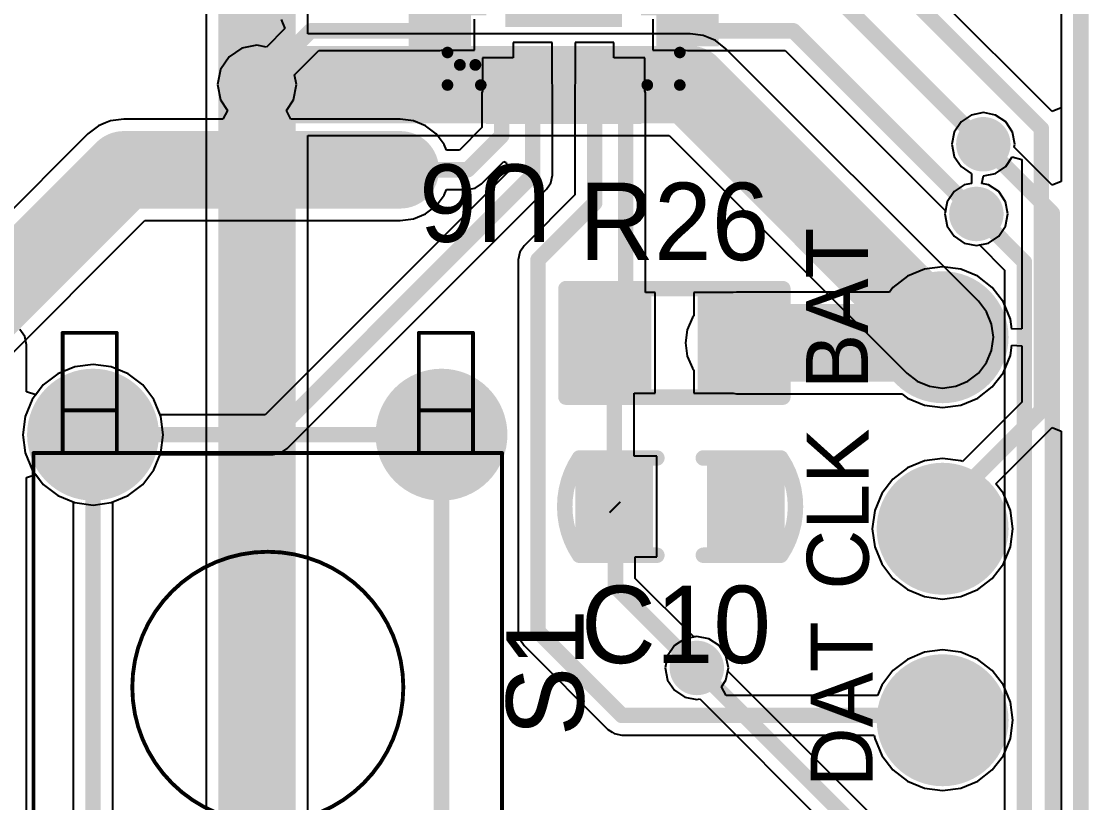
# Model space of a CAD drawing. Extents: x 10.58 to 11.54, y 9.91 to 15.27.
# Drawn here: x 10.996 to 11.539, y 13.114 to 13.511 of the extents above; entities that cross this region are included whole.
import ezdxf

# ---------------------------------------------------------------- set-up
doc = ezdxf.new("R2010")
doc.units = 0
doc.layers.get('0').update_dxf_attribs({"linetype": 'CONTINUOUS'})
for name, color, linetype in [('BOTTOMLAYER', 5, 'CONTINUOUS'), ('BOTTOMSOLDER', 6, 'CONTINUOUS'), ('KEEPOUTLAYER', 6, 'CONTINUOUS'), ('MULTILAYER', 9, 'CONTINUOUS'), ('TOPLAYER', 1, 'CONTINUOUS'), ('TOPOVERLAY', 2, 'CONTINUOUS'), ('TOPPASTE', 8, 'CONTINUOUS'), ('TOPSOLDER', 216, 'CONTINUOUS')]:
    doc.layers.add(name, color=color, linetype=linetype)

# ---------------------------------------------------------------- blocks, each defined once
blk = doc.blocks.new('TP_1_5_1')
at = {"layer": 'TOPLAYER', "const_width": 0.029528}
blk.add_lwpolyline([(-0.014764, 0, 1), (0.014764, 0, 1)], format="xyb", close=True, dxfattribs=at)
at = {"layer": 'TOPPASTE', "const_width": 0.029528}
blk.add_lwpolyline([(-0.014764, 0, 1), (0.014764, 0, 1)], format="xyb", close=True, dxfattribs=at)
at = {"layer": 'TOPSOLDER', "const_width": 0.033528}
blk.add_lwpolyline([(-0.016764, 0, 1), (0.016764, 0, 1)], format="xyb", close=True, dxfattribs=at)
blk = doc.blocks.new('QFN_20_0_4___2')
at = {"layer": 'TOPLAYER'}
for points in [[(-0.027559, 0.051181), (-0.027559, 0.074803), (-0.035433, 0.051181), (-0.035433, 0.074803)], [(-0.011811, 0.043307), (-0.011811, 0.074803), (-0.019685, 0.043307), (-0.019685, 0.074803)], [(0.003937, 0.043307), (0.003937, 0.074803), (-0.003937, 0.043307), (-0.003937, 0.074803)], [(0.019685, 0.043307), (0.019685, 0.074803), (0.011811, 0.043307), (0.011811, 0.074803)], [(0.035433, 0.051181), (0.035433, 0.074803), (0.027559, 0.051181), (0.027559, 0.074803)], [(-0.074803, 0.027559), (-0.051181, 0.027559), (-0.074803, 0.035433), (-0.051181, 0.035433)], [(0.051181, 0.027559), (0.074803, 0.027559), (0.051181, 0.035433), (0.074803, 0.035433)], [(-0.02559, -0.02559), (0.02559, -0.02559), (-0.02559, 0.02559), (0.02559, 0.02559)], [(-0.074803, 0.011811), (-0.043307, 0.011811), (-0.074803, 0.019685), (-0.043307, 0.019685)], [(0.043307, 0.011811), (0.074803, 0.011811), (0.043307, 0.019685), (0.074803, 0.019685)], [(-0.074803, -0.003937), (-0.043307, -0.003937), (-0.074803, 0.003937), (-0.043307, 0.003937)], [(0.043307, -0.003937), (0.074803, -0.003937), (0.043307, 0.003937), (0.074803, 0.003937)], [(-0.074803, -0.019685), (-0.043307, -0.019685), (-0.074803, -0.011811), (-0.043307, -0.011811)], [(0.043307, -0.019685), (0.074803, -0.019685), (0.043307, -0.011811), (0.074803, -0.011811)], [(-0.074803, -0.035433), (-0.051181, -0.035433), (-0.074803, -0.027559), (-0.051181, -0.027559)], [(0.051181, -0.035433), (0.074803, -0.035433), (0.051181, -0.027559), (0.074803, -0.027559)], [(-0.011811, -0.074803), (-0.011811, -0.043307), (-0.019685, -0.074803), (-0.019685, -0.043307)], [(0.003937, -0.074803), (0.003937, -0.043307), (-0.003937, -0.074803), (-0.003937, -0.043307)], [(0.019685, -0.074803), (0.019685, -0.043307), (0.011811, -0.074803), (0.011811, -0.043307)], [(-0.027559, -0.074803), (-0.027559, -0.051181), (-0.035433, -0.074803), (-0.035433, -0.051181)], [(0.035433, -0.074803), (0.035433, -0.051181), (0.027559, -0.074803), (0.027559, -0.051181)]]:
    blk.add_solid(points, dxfattribs=at)
at = {"layer": 'TOPOVERLAY'}
for points, const_width in [([(-0.060532, 0.059055, 1), (-0.057579, 0.059055, 1)], 0.002953), ([(-0.060532, 0.059055, 1), (-0.057579, 0.059055, 1)], 0.002953), ([(-0.043996, 0.059055, 1), (-0.041043, 0.059055, 1)], 0.002953), ([(0.041043, 0.059055, 1), (0.043996, 0.059055, 1)], 0.002953), ([(0.057579, 0.059055, 1), (0.060532, 0.059055, 1)], 0.002953), ([(0.057579, 0.059055, 1), (0.060532, 0.059055, 1)], 0.002953), ([(-0.060532, 0.04252, 1), (-0.057579, 0.04252, 1)], 0.002953), ([(0.057579, 0.04252, 1), (0.060532, 0.04252, 1)], 0.002953), ([(-0.060532, -0.04252, 1), (-0.057579, -0.04252, 1)], 0.002953), ([(-0.044882, -0.048819, 1), (-0.052756, -0.048819, 1)], 0.006), ([(0.057579, -0.04252, 1), (0.060532, -0.04252, 1)], 0.002953), ([(-0.054256, -0.048819, 1), (-0.051256, -0.048819, 1)], 0.003), ([(-0.046382, -0.048819, 1), (-0.043382, -0.048819, 1)], 0.003), ([(-0.060532, -0.059055, 1), (-0.057579, -0.059055, 1)], 0.002953), ([(-0.060532, -0.059055, 1), (-0.057579, -0.059055, 1)], 0.002953), ([(-0.043602, -0.059055, 1), (-0.04065, -0.059055, 1)], 0.002953), ([(0.041043, -0.059055, 1), (0.043996, -0.059055, 1)], 0.002953), ([(0.057579, -0.059055, 1), (0.060532, -0.059055, 1)], 0.002953), ([(0.057579, -0.059055, 1), (0.060532, -0.059055, 1)], 0.002953), ([(-0.066142, -0.067716, 1), (-0.074016, -0.067716, 1)], 0.007874), ([(-0.075984, -0.067716, 1), (-0.072047, -0.067716, 1)], 0.003937), ([(-0.06811, -0.067716, 1), (-0.064173, -0.067716, 1)], 0.003937)]:
    blk.add_lwpolyline(points, format="xyb", close=True, dxfattribs=dict(at, const_width=const_width))
at = {"layer": 'TOPOVERLAY', "const_width": 0.005906}
for points in [[(-0.059055, 0.059055), (-0.04252, 0.059055)], [(-0.059055, 0.04252), (-0.059055, 0.059055)], [(0.04252, 0.059055), (0.059055, 0.059055)], [(0.059055, 0.04252), (0.059055, 0.059055)], [(-0.059055, -0.059055), (-0.059055, -0.04252)], [(0.059055, -0.059055), (0.059055, -0.04252)], [(-0.059055, -0.059055), (-0.042126, -0.059055)], [(0.04252, -0.059055), (0.059055, -0.059055)]]:
    blk.add_lwpolyline(points, dxfattribs=at)
at = {"layer": 'TOPPASTE'}
for points in [[(-0.027559, 0.051181), (-0.027559, 0.074803), (-0.035433, 0.051181), (-0.035433, 0.074803)], [(-0.011811, 0.043307), (-0.011811, 0.074803), (-0.019685, 0.043307), (-0.019685, 0.074803)], [(0.003937, 0.043307), (0.003937, 0.074803), (-0.003937, 0.043307), (-0.003937, 0.074803)], [(0.019685, 0.043307), (0.019685, 0.074803), (0.011811, 0.043307), (0.011811, 0.074803)], [(0.035433, 0.051181), (0.035433, 0.074803), (0.027559, 0.051181), (0.027559, 0.074803)], [(-0.074803, 0.027559), (-0.051181, 0.027559), (-0.074803, 0.035433), (-0.051181, 0.035433)], [(0.051181, 0.027559), (0.074803, 0.027559), (0.051181, 0.035433), (0.074803, 0.035433)], [(-0.02559, -0.02559), (0.02559, -0.02559), (-0.02559, 0.02559), (0.02559, 0.02559)], [(-0.074803, 0.011811), (-0.043307, 0.011811), (-0.074803, 0.019685), (-0.043307, 0.019685)], [(0.043307, 0.011811), (0.074803, 0.011811), (0.043307, 0.019685), (0.074803, 0.019685)], [(-0.074803, -0.003937), (-0.043307, -0.003937), (-0.074803, 0.003937), (-0.043307, 0.003937)], [(0.043307, -0.003937), (0.074803, -0.003937), (0.043307, 0.003937), (0.074803, 0.003937)], [(-0.074803, -0.019685), (-0.043307, -0.019685), (-0.074803, -0.011811), (-0.043307, -0.011811)], [(0.043307, -0.019685), (0.074803, -0.019685), (0.043307, -0.011811), (0.074803, -0.011811)], [(-0.074803, -0.035433), (-0.051181, -0.035433), (-0.074803, -0.027559), (-0.051181, -0.027559)], [(0.051181, -0.035433), (0.074803, -0.035433), (0.051181, -0.027559), (0.074803, -0.027559)], [(-0.011811, -0.074803), (-0.011811, -0.043307), (-0.019685, -0.074803), (-0.019685, -0.043307)], [(0.003937, -0.074803), (0.003937, -0.043307), (-0.003937, -0.074803), (-0.003937, -0.043307)], [(0.019685, -0.074803), (0.019685, -0.043307), (0.011811, -0.074803), (0.011811, -0.043307)], [(-0.027559, -0.074803), (-0.027559, -0.051181), (-0.035433, -0.074803), (-0.035433, -0.051181)], [(0.035433, -0.074803), (0.035433, -0.051181), (0.027559, -0.074803), (0.027559, -0.051181)]]:
    blk.add_solid(points, dxfattribs=at)
at = {"layer": 'TOPSOLDER'}
for points in [[(-0.023559, 0.047181), (-0.023559, 0.078803), (-0.039433, 0.047181), (-0.039433, 0.078803)], [(-0.007811, 0.039307), (-0.007811, 0.078803), (-0.023685, 0.039307), (-0.023685, 0.078803)], [(0.007937, 0.039307), (0.007937, 0.078803), (-0.007937, 0.039307), (-0.007937, 0.078803)], [(0.023685, 0.039307), (0.023685, 0.078803), (0.007811, 0.039307), (0.007811, 0.078803)], [(0.039433, 0.047181), (0.039433, 0.078803), (0.023559, 0.047181), (0.023559, 0.078803)], [(-0.078803, 0.023559), (-0.047181, 0.023559), (-0.078803, 0.039433), (-0.047181, 0.039433)], [(0.047181, 0.023559), (0.078803, 0.023559), (0.047181, 0.039433), (0.078803, 0.039433)], [(-0.02959, -0.02959), (0.02959, -0.02959), (-0.02959, 0.02959), (0.02959, 0.02959)], [(-0.078803, 0.007811), (-0.039307, 0.007811), (-0.078803, 0.023685), (-0.039307, 0.023685)], [(0.039307, 0.007811), (0.078803, 0.007811), (0.039307, 0.023685), (0.078803, 0.023685)], [(-0.078803, -0.007937), (-0.039307, -0.007937), (-0.078803, 0.007937), (-0.039307, 0.007937)], [(0.039307, -0.007937), (0.078803, -0.007937), (0.039307, 0.007937), (0.078803, 0.007937)], [(-0.078803, -0.023685), (-0.039307, -0.023685), (-0.078803, -0.007811), (-0.039307, -0.007811)], [(0.039307, -0.023685), (0.078803, -0.023685), (0.039307, -0.007811), (0.078803, -0.007811)], [(-0.078803, -0.039433), (-0.047181, -0.039433), (-0.078803, -0.023559), (-0.047181, -0.023559)], [(0.047181, -0.039433), (0.078803, -0.039433), (0.047181, -0.023559), (0.078803, -0.023559)], [(-0.007811, -0.078803), (-0.007811, -0.039307), (-0.023685, -0.078803), (-0.023685, -0.039307)], [(0.007937, -0.078803), (0.007937, -0.039307), (-0.007937, -0.078803), (-0.007937, -0.039307)], [(0.023685, -0.078803), (0.023685, -0.039307), (0.007811, -0.078803), (0.007811, -0.039307)], [(-0.023559, -0.078803), (-0.023559, -0.047181), (-0.039433, -0.078803), (-0.039433, -0.047181)], [(0.039433, -0.078803), (0.039433, -0.047181), (0.023559, -0.078803), (0.023559, -0.047181)]]:
    blk.add_solid(points, dxfattribs=at)
blk = doc.blocks.new('TP_1_5_9')
at = {"layer": 'TOPLAYER', "const_width": 0.029528}
blk.add_lwpolyline([(-0.014764, 0, 1), (0.014764, 0, 1)], format="xyb", close=True, dxfattribs=at)
at = {"layer": 'TOPPASTE', "const_width": 0.029528}
blk.add_lwpolyline([(-0.014764, 0, 1), (0.014764, 0, 1)], format="xyb", close=True, dxfattribs=at)
at = {"layer": 'TOPSOLDER', "const_width": 0.033528}
blk.add_lwpolyline([(-0.016764, 0, 1), (0.016764, 0, 1)], format="xyb", close=True, dxfattribs=at)
blk = doc.blocks.new('TP_1_5_10')
at = {"layer": 'TOPLAYER', "const_width": 0.029528}
blk.add_lwpolyline([(-0.014764, 0, 1), (0.014764, 0, 1)], format="xyb", close=True, dxfattribs=at)
at = {"layer": 'TOPPASTE', "const_width": 0.029528}
blk.add_lwpolyline([(-0.014764, 0, 1), (0.014764, 0, 1)], format="xyb", close=True, dxfattribs=at)
at = {"layer": 'TOPSOLDER', "const_width": 0.033528}
blk.add_lwpolyline([(-0.016764, 0, 1), (0.016764, 0, 1)], format="xyb", close=True, dxfattribs=at)
blk = doc.blocks.new('SW_6_6_4_3_11')
at = {"layer": 'BOTTOMLAYER', "const_width": 0.029528}
for points in [[(-0.142717, 0.088583, 1), (-0.113189, 0.088583, 1)], [(0.113189, 0.088583, 1), (0.142717, 0.088583, 1)], [(-0.142717, -0.088583, 1), (-0.113189, -0.088583, 1)], [(0.113189, -0.088583, 1), (0.142717, -0.088583, 1)]]:
    blk.add_lwpolyline(points, format="xyb", close=True, dxfattribs=at)
at = {"layer": 'BOTTOMSOLDER', "const_width": 0.033528}
for points in [[(-0.144717, 0.088583, 1), (-0.111189, 0.088583, 1)], [(0.111189, 0.088583, 1), (0.144717, 0.088583, 1)], [(-0.144717, -0.088583, 1), (-0.111189, -0.088583, 1)], [(0.111189, -0.088583, 1), (0.144717, -0.088583, 1)]]:
    blk.add_lwpolyline(points, format="xyb", close=True, dxfattribs=at)
at = {"layer": 'MULTILAYER', "const_width": 0.029528}
for points in [[(-0.142717, 0.088583, 1), (-0.113189, 0.088583, 1)], [(0.113189, 0.088583, 1), (0.142717, 0.088583, 1)], [(-0.142717, -0.088583, 1), (-0.113189, -0.088583, 1)], [(0.113189, -0.088583, 1), (0.142717, -0.088583, 1)]]:
    blk.add_lwpolyline(points, format="xyb", close=True, dxfattribs=at)
at = {"layer": 'TOPLAYER', "const_width": 0.029528}
for points in [[(-0.142717, 0.088583, 1), (-0.113189, 0.088583, 1)], [(0.113189, 0.088583, 1), (0.142717, 0.088583, 1)], [(-0.142717, -0.088583, 1), (-0.113189, -0.088583, 1)], [(0.113189, -0.088583, 1), (0.142717, -0.088583, 1)]]:
    blk.add_lwpolyline(points, format="xyb", close=True, dxfattribs=at)
at = {"layer": 'TOPOVERLAY', "const_width": 0.007874}
for points in [[(-0.127953, 0.088583), (0.127953, 0.088583)], [(-0.127953, 0.088583), (-0.127953, -0.088583)], [(0.127953, 0.088583), (0.127953, -0.088583)], [(-0.127953, -0.088583), (0.127953, -0.088583)]]:
    blk.add_lwpolyline(points, dxfattribs=at)
at = {"layer": 'TOPOVERLAY', "const_width": 0.003937}
for points in [[(-0.129921, 0.088583, 1), (-0.125984, 0.088583, 1)], [(-0.129921, 0.088583, 1), (-0.125984, 0.088583, 1)], [(0.125984, 0.088583, 1), (0.129921, 0.088583, 1)], [(0.125984, 0.088583, 1), (0.129921, 0.088583, 1)], [(-0.129921, -0.088583, 1), (-0.125984, -0.088583, 1)], [(-0.129921, -0.088583, 1), (-0.125984, -0.088583, 1)], [(0.125984, -0.088583, 1), (0.129921, -0.088583, 1)], [(0.125984, -0.088583, 1), (0.129921, -0.088583, 1)]]:
    blk.add_lwpolyline(points, format="xyb", close=True, dxfattribs=at)
at = {"layer": 'TOPSOLDER', "const_width": 0.033528}
for points in [[(-0.144717, 0.088583, 1), (-0.111189, 0.088583, 1)], [(0.111189, 0.088583, 1), (0.144717, 0.088583, 1)], [(-0.144717, -0.088583, 1), (-0.111189, -0.088583, 1)], [(0.111189, -0.088583, 1), (0.144717, -0.088583, 1)]]:
    blk.add_lwpolyline(points, format="xyb", close=True, dxfattribs=at)
blk = doc.blocks.new('R_0603_12')
at = {"layer": 'TOPLAYER'}
for points in [[(-0.015748, -0.019685), (-0.015748, 0.019685), (-0.047244, -0.019685), (-0.047244, 0.019685)], [(0.047244, -0.019685), (0.047244, 0.019685), (0.015748, -0.019685), (0.015748, 0.019685)]]:
    blk.add_solid(points, dxfattribs=at)
at = {"layer": 'TOPOVERLAY', "const_width": 0.007874}
for points in [[(-0.055118, -0.027559), (-0.055118, 0.027559)], [(-0.055118, 0.027559), (0.055118, 0.027559)], [(0.055118, -0.027559), (0.055118, 0.027559)], [(-0.055118, -0.027559), (0.055118, -0.027559)]]:
    blk.add_lwpolyline(points, dxfattribs=at)
at = {"layer": 'TOPOVERLAY', "const_width": 0.003937}
for points in [[(-0.057087, 0.027559, 1), (-0.05315, 0.027559, 1)], [(-0.057087, 0.027559, 1), (-0.05315, 0.027559, 1)], [(0.05315, 0.027559, 1), (0.057087, 0.027559, 1)], [(0.05315, 0.027559, 1), (0.057087, 0.027559, 1)], [(-0.057087, -0.027559, 1), (-0.05315, -0.027559, 1)], [(-0.057087, -0.027559, 1), (-0.05315, -0.027559, 1)], [(0.05315, -0.027559, 1), (0.057087, -0.027559, 1)], [(0.05315, -0.027559, 1), (0.057087, -0.027559, 1)]]:
    blk.add_lwpolyline(points, format="xyb", close=True, dxfattribs=at)
at = {"layer": 'TOPPASTE'}
for points in [[(-0.015748, -0.019685), (-0.015748, 0.019685), (-0.047244, -0.019685), (-0.047244, 0.019685)], [(0.047244, -0.019685), (0.047244, 0.019685), (0.015748, -0.019685), (0.015748, 0.019685)]]:
    blk.add_solid(points, dxfattribs=at)
at = {"layer": 'TOPSOLDER'}
for points in [[(-0.011748, -0.023685), (-0.011748, 0.023685), (-0.051244, -0.023685), (-0.051244, 0.023685)], [(0.051244, -0.023685), (0.051244, 0.023685), (0.011748, -0.023685), (0.011748, 0.023685)]]:
    blk.add_solid(points, dxfattribs=at)
blk = doc.blocks.new('C_0603_45')
at = {"layer": 'TOPLAYER'}
for points in [[(-0.017717, -0.019685), (-0.017717, 0.019685), (-0.049213, -0.019685), (-0.049213, 0.019685)], [(0.049213, -0.019685), (0.049213, 0.019685), (0.017717, -0.019685), (0.017717, 0.019685)]]:
    blk.add_solid(points, dxfattribs=at)
at = {"layer": 'TOPOVERLAY', "const_width": 0.007874}
for points in [[(-0.051181, -0.024708, -0.302775), (-0.051181, 0.024708)], [(0.051181, 0.024708, -0.302775), (0.051181, -0.024708)]]:
    blk.add_lwpolyline(points, format="xyb", dxfattribs=at)
at = {"layer": 'TOPOVERLAY', "const_width": 0.003937}
for points in [[(-0.05315, 0.024708, 1), (-0.049213, 0.024708, 1)], [(-0.05315, 0.024708, 1), (-0.049213, 0.024708, 1)], [(-0.01378, 0.024708, 1), (-0.009843, 0.024708, 1)], [(0.009843, 0.024708, 1), (0.01378, 0.024708, 1)], [(0.049213, 0.024708, 1), (0.05315, 0.024708, 1)], [(0.049213, 0.024708, 1), (0.05315, 0.024708, 1)], [(-0.05315, -0.024708, 1), (-0.049213, -0.024708, 1)], [(-0.05315, -0.024708, 1), (-0.049213, -0.024708, 1)], [(-0.01378, -0.024708, 1), (-0.009843, -0.024708, 1)], [(0.009843, -0.024708, 1), (0.01378, -0.024708, 1)], [(0.049213, -0.024708, 1), (0.05315, -0.024708, 1)], [(0.049213, -0.024708, 1), (0.05315, -0.024708, 1)]]:
    blk.add_lwpolyline(points, format="xyb", close=True, dxfattribs=at)
at = {"layer": 'TOPOVERLAY', "const_width": 0.007874}
for points in [[(-0.011811, 0.024708), (-0.051181, 0.024708)], [(0.051181, 0.024708), (0.011811, 0.024708)], [(-0.011811, -0.024708), (-0.051181, -0.024708)], [(0.051181, -0.024708), (0.011811, -0.024708)]]:
    blk.add_lwpolyline(points, dxfattribs=at)
at = {"layer": 'TOPPASTE'}
for points in [[(-0.017717, -0.019685), (-0.017717, 0.019685), (-0.049213, -0.019685), (-0.049213, 0.019685)], [(0.049213, -0.019685), (0.049213, 0.019685), (0.017717, -0.019685), (0.017717, 0.019685)]]:
    blk.add_solid(points, dxfattribs=at)
at = {"layer": 'TOPSOLDER'}
for points in [[(-0.013717, -0.023685), (-0.013717, 0.023685), (-0.053213, -0.023685), (-0.053213, 0.023685)], [(0.053213, -0.023685), (0.053213, 0.023685), (0.013717, -0.023685), (0.013717, 0.023685)]]:
    blk.add_solid(points, dxfattribs=at)

msp = doc.modelspace()

# ---------------------------------------------------------------- linework, layer by layer
at = {"layer": 'BOTTOMLAYER'}
for p, q in [((11.525096, 15.092065), (11.525096, 13.430105)), ((11.090421, 14.785075), (11.090421, 13.479266)), ((11.142044, 13.505077), (11.142044, 14.774383)), ((11.336436, 13.505077), (11.142044, 13.505077)), ((11.343116, 13.504198), (11.336436, 13.505077)), ((11.345695, 13.50313), (11.343116, 13.504198)), ((11.349341, 13.501619), (11.345695, 13.50313)), ((11.354687, 13.497517), (11.349341, 13.501619)), ((11.483068, 13.369136), (11.354687, 13.497517)), ((11.090421, 13.479266), (11.090421, 12.930902)), ((11.47938, 13.463785), (11.47417, 13.460305)), ((11.485524, 13.465008), (11.47938, 13.463785)), ((11.491669, 13.463785), (11.485524, 13.465008)), ((11.496878, 13.460305), (11.491669, 13.463785)), ((11.47417, 13.460305), (11.47069, 13.455096)), ((11.500358, 13.455096), (11.496878, 13.460305)), ((11.142044, 12.920211), (11.142044, 13.453455)), ((11.142044, 13.453455), (11.325745, 13.453455)), ((11.325745, 13.453455), (11.446566, 13.332634)), ((11.47069, 13.455096), (11.469468, 13.448951)), ((11.501581, 13.448951), (11.500358, 13.455096)), ((11.469468, 13.448951), (11.47069, 13.442806)), ((11.501271, 13.447396), (11.501581, 13.448951)), ((11.520476, 13.428191), (11.501271, 13.447396)), ((11.47069, 13.442806), (11.47417, 13.437597)), ((11.47417, 13.437597), (11.47938, 13.434117)), ((11.47938, 13.434117), (11.47953, 13.434087)), ((11.47953, 13.434087), (11.47953, 13.429087)), ((11.525096, 13.430105), (11.520476, 13.428191)), ((11.470627, 13.424872), (11.467147, 13.419662)), ((11.475836, 13.428352), (11.470627, 13.424872)), ((11.47953, 13.429087), (11.475836, 13.428352)), ((11.467147, 13.419662), (11.465924, 13.413518)), ((11.465924, 13.413518), (11.467147, 13.407373)), ((11.467147, 13.407373), (11.470627, 13.402164)), ((11.470627, 13.402164), (11.475836, 13.398684)), ((11.475836, 13.398684), (11.481981, 13.397461)), ((11.481981, 13.397461), (11.483536, 13.397771)), ((11.483536, 13.397771), (11.496355, 13.384952)), ((11.496355, 13.384952), (11.496355, 12.880667)), ((11.48717, 13.36379), (11.483068, 13.369136)), ((11.489749, 13.357565), (11.48717, 13.36379)), ((10.998159, 13.351238), (10.995749, 13.354845)), ((11.490628, 13.350885), (11.489749, 13.357565)), ((10.999006, 13.346982), (10.998159, 13.351238)), ((11.489749, 13.344204), (11.490628, 13.350885)), ((10.999006, 13.323195), (10.999006, 13.346982)), ((10.999006, 13.346982), (10.999006, 13.346982)), ((11.48717, 13.337979), (11.489749, 13.344204)), ((11.483068, 13.332634), (11.48717, 13.337979)), ((11.015007, 13.332304), (11.007605, 13.326624)), ((11.023626, 13.335874), (11.015007, 13.332304)), ((11.032876, 13.337092), (11.023626, 13.335874)), ((11.042126, 13.335874), (11.032876, 13.337092)), ((11.050745, 13.332304), (11.042126, 13.335874)), ((11.058147, 13.326624), (11.050745, 13.332304)), ((11.446566, 13.332634), (11.451911, 13.328532)), ((11.477723, 13.328532), (11.483068, 13.332634)), ((11.451911, 13.328532), (11.458137, 13.325953)), ((11.471497, 13.325953), (11.477723, 13.328532)), ((11.00374, 13.321588), (10.999006, 13.323195)), ((11.007605, 13.326624), (11.00374, 13.321588)), ((11.063827, 13.319223), (11.058147, 13.326624)), ((11.458137, 13.325953), (11.464817, 13.325074)), ((11.464817, 13.325074), (11.471497, 13.325953)), ((11.067397, 13.310603), (11.063827, 13.319223)), ((11.068615, 13.301353), (11.067397, 13.310603)), ((11.067397, 13.292103), (11.068615, 13.301353)), ((11.063827, 13.283484), (11.067397, 13.292103)), ((11.058147, 13.276082), (11.063827, 13.283484)), ((10.999006, 13.279512), (11.00374, 13.281119)), ((10.999006, 13.067289), (10.999006, 13.279512)), ((11.00374, 13.281119), (11.007605, 13.276082)), ((11.007605, 13.276082), (11.015007, 13.270403)), ((11.050745, 13.270403), (11.058147, 13.276082)), ((11.015007, 13.270403), (11.023626, 13.266832)), ((11.042126, 13.266832), (11.050745, 13.270403)), ((11.023626, 13.266832), (11.032876, 13.265615)), ((11.032876, 13.265615), (11.042126, 13.266832)), ((11.33371, 13.197643), (11.328501, 13.194163)), ((11.339855, 13.198866), (11.33371, 13.197643)), ((11.345999, 13.197643), (11.339855, 13.198866)), ((11.351209, 13.194163), (11.345999, 13.197643)), ((11.328501, 13.194163), (11.325021, 13.188954)), ((11.354689, 13.188954), (11.351209, 13.194163)), ((11.325021, 13.188954), (11.323798, 13.182809)), ((11.355911, 13.182809), (11.354689, 13.188954)), ((11.323798, 13.182809), (11.325021, 13.176665)), ((11.355602, 13.181254), (11.355911, 13.182809)), ((11.462376, 13.074481), (11.355602, 13.181254)), ((11.325021, 13.176665), (11.328501, 13.171456)), ((11.328501, 13.171456), (11.33371, 13.167975)), ((11.33371, 13.167975), (11.339855, 13.166753)), ((11.339855, 13.166753), (11.34141, 13.167062)), ((11.34141, 13.167062), (11.448894, 13.059579))]:
    msp.add_line(p, q, dxfattribs=at)
for points, const_width in [([(11.116233, 13.479266), (11.116233, 14.785075)], 0.03937), ([(11.116233, 13.479266), (11.336436, 13.479266)], 0.03937), ([(11.116233, 12.920211), (11.116233, 13.479266)], 0.03937), ([(11.336436, 13.479266), (11.464817, 13.350885)], 0.03937), ([(11.485524, 13.448951), (11.520563, 13.413912)], 0.007874), ([(11.481981, 13.413518), (11.50639, 13.389108)], 0.007874), ([(11.520563, 12.82336), (11.520563, 13.413912)], 0.007874), ([(11.50639, 12.87651), (11.50639, 13.389108)], 0.007874), ([(11.339855, 13.182809), (11.463754, 13.05891)], 0.007874)]:
    msp.add_lwpolyline(points, dxfattribs=dict(at, const_width=const_width))
for points, const_width in [([(11.10639, 13.479266, 1), (11.126075, 13.479266, 1)], 0.019685), ([(11.10639, 13.479266, 1), (11.126075, 13.479266, 1)], 0.019685), ([(11.10639, 13.479266, 1), (11.126075, 13.479266, 1)], 0.019685), ([(11.326593, 13.479266, 1), (11.346278, 13.479266, 1)], 0.019685), ([(11.326593, 13.479266, 1), (11.346278, 13.479266, 1)], 0.019685), ([(11.109343, 13.479266, 1), (11.123123, 13.479266, 1)], 0.01378), ([(11.480603, 13.448951, 1), (11.490445, 13.448951, 1)], 0.009843), ([(11.483556, 13.448951, 1), (11.487493, 13.448951, 1)], 0.003937), ([(11.47706, 13.413518, 1), (11.486902, 13.413518, 1)], 0.009843), ([(11.480012, 13.413518, 1), (11.483949, 13.413518, 1)], 0.003937), ([(11.518595, 13.413912, 1), (11.522532, 13.413912, 1)], 0.003937), ([(11.518595, 13.413912, 1), (11.522532, 13.413912, 1)], 0.003937), ([(11.504422, 13.389108, 1), (11.508359, 13.389108, 1)], 0.003937), ([(11.504422, 13.389108, 1), (11.508359, 13.389108, 1)], 0.003937), ([(11.454975, 13.350885, 1), (11.47466, 13.350885, 1)], 0.019685), ([(11.456943, 13.350885, 1), (11.472691, 13.350885, 1)], 0.015748), ([(11.334934, 13.182809, 1), (11.344776, 13.182809, 1)], 0.009843), ([(11.337886, 13.182809, 1), (11.341823, 13.182809, 1)], 0.003937)]:
    msp.add_lwpolyline(points, format="xyb", close=True, dxfattribs=dict(at, const_width=const_width))
at = {"layer": 'BOTTOMSOLDER'}
for points, const_width in [([(11.107343, 13.479266, 1), (11.125123, 13.479266, 1)], 0.01778), ([(11.478603, 13.448951, 1), (11.492445, 13.448951, 1)], 0.013843), ([(11.47506, 13.413518, 1), (11.488902, 13.413518, 1)], 0.013843), ([(11.454943, 13.350885, 1), (11.474691, 13.350885, 1)], 0.019748), ([(11.332934, 13.182809, 1), (11.346776, 13.182809, 1)], 0.013843)]:
    msp.add_lwpolyline(points, format="xyb", close=True, dxfattribs=dict(at, const_width=const_width))
at = {"layer": 'KEEPOUTLAYER', "const_width": 0.007874}
msp.add_lwpolyline([(11.535131, 12.641469), (11.535131, 15.102101)], dxfattribs=at)
at = {"layer": 'MULTILAYER'}
for points, const_width in [([(11.109343, 13.479266, 1), (11.123123, 13.479266, 1)], 0.01378), ([(11.480603, 13.448951, 1), (11.490445, 13.448951, 1)], 0.009843), ([(11.47706, 13.413518, 1), (11.486902, 13.413518, 1)], 0.009843), ([(11.456943, 13.350885, 1), (11.472691, 13.350885, 1)], 0.015748), ([(11.334934, 13.182809, 1), (11.344776, 13.182809, 1)], 0.009843)]:
    msp.add_lwpolyline(points, format="xyb", close=True, dxfattribs=dict(at, const_width=const_width))
at = {"layer": 'TOPLAYER'}
for p, q in [((11.525096, 15.092065), (11.525096, 13.467506)), ((11.520476, 13.465593), (11.440872, 13.545197)), ((11.128559, 13.512317), (11.130473, 13.507698)), ((11.226883, 13.496762), (11.226883, 13.51251)), ((11.317434, 13.51251), (11.317434, 13.496762)), ((11.130473, 13.507698), (11.121136, 13.498361)), ((11.266253, 13.500699), (11.246568, 13.500699)), ((11.246568, 13.500699), (11.246568, 13.492825)), ((11.266253, 13.480015), (11.266253, 13.500699)), ((11.297749, 13.500699), (11.278064, 13.500699)), ((11.278064, 13.500699), (11.278064, 13.480015)), ((11.297749, 13.492825), (11.297749, 13.500699)), ((11.108552, 13.497809), (11.102041, 13.493458)), ((11.116233, 13.499337), (11.108552, 13.497809)), ((11.121136, 13.498361), (11.116233, 13.499337)), ((11.135328, 13.484169), (11.147728, 13.496569)), ((11.147728, 13.496569), (11.209167, 13.496569)), ((11.209167, 13.496569), (11.210136, 13.496762)), ((11.210136, 13.496762), (11.226883, 13.496762)), ((11.317434, 13.496762), (11.334182, 13.496762)), ((11.334182, 13.496762), (11.335151, 13.496569)), ((11.335151, 13.496569), (11.384737, 13.496569)), ((11.384737, 13.496569), (11.466234, 13.415073)), ((11.102041, 13.493458), (11.09769, 13.486947)), ((11.246568, 13.492825), (11.23082, 13.492825)), ((11.23082, 13.492825), (11.23082, 13.476078)), ((11.313497, 13.492825), (11.297749, 13.492825)), ((11.313497, 13.476078), (11.313497, 13.492825)), ((11.09769, 13.486947), (11.096162, 13.479266)), ((11.096162, 13.479266), (11.09769, 13.471585)), ((11.134776, 13.471585), (11.136304, 13.479266)), ((11.136304, 13.479266), (11.135328, 13.484169)), ((11.266446, 13.479045), (11.266253, 13.480015)), ((11.266446, 13.433223), (11.266446, 13.479045)), ((11.278064, 13.480015), (11.277871, 13.479045)), ((11.277871, 13.479045), (11.277871, 13.423207)), ((11.23082, 13.476078), (11.230627, 13.475108)), ((11.230627, 13.475108), (11.230627, 13.457459)), ((11.31369, 13.475108), (11.313497, 13.476078)), ((11.31369, 13.373591), (11.31369, 13.475108)), ((11.09769, 13.471585), (11.101302, 13.46618)), ((11.131164, 13.46618), (11.134776, 13.471585)), ((11.101302, 13.46618), (11.098945, 13.46177)), ((11.133521, 13.46177), (11.131164, 13.46618)), ((11.525096, 13.467506), (11.520476, 13.465593)), ((11.035611, 13.458312), (11.030265, 13.45421)), ((11.039257, 13.459823), (11.035611, 13.458312)), ((11.041836, 13.460891), (11.039257, 13.459823)), ((11.048516, 13.46177), (11.041836, 13.460891)), ((11.098945, 13.46177), (11.048516, 13.46177)), ((11.189068, 13.46177), (11.133521, 13.46177)), ((11.195748, 13.460891), (11.189068, 13.46177)), ((11.201973, 13.458312), (11.195748, 13.460891)), ((11.207319, 13.45421), (11.201973, 13.458312)), ((11.230627, 13.457459), (11.219163, 13.445994)), ((11.030265, 13.45421), (10.847997, 13.271942)), ((11.211421, 13.448865), (11.207319, 13.45421)), ((11.21261, 13.445994), (11.211421, 13.448865)), ((11.219163, 13.445994), (11.21261, 13.445994)), ((11.496878, 13.437597), (11.500232, 13.442617)), ((11.500232, 13.442617), (11.505016, 13.441165)), ((11.505016, 13.441165), (11.505016, 13.355228)), ((11.230415, 13.428863), (11.241756, 13.440204)), ((11.241756, 13.440204), (11.242862, 13.439746)), ((11.242862, 13.439746), (11.243837, 13.434842)), ((11.491669, 13.434117), (11.496878, 13.437597)), ((11.243837, 13.434842), (11.120384, 13.311389)), ((11.265682, 13.429383), (11.266446, 13.433223)), ((11.484754, 13.429023), (11.485524, 13.432895)), ((11.485524, 13.432895), (11.491669, 13.434117)), ((11.131637, 13.294257), (11.263507, 13.426127)), ((11.211421, 13.423053), (11.21261, 13.425924)), ((11.21261, 13.425924), (11.22332, 13.425924)), ((11.22332, 13.425924), (11.22716, 13.426687)), ((11.22716, 13.426687), (11.230415, 13.428863)), ((11.263507, 13.426127), (11.26496, 13.428303)), ((11.26496, 13.428303), (11.265682, 13.429383)), ((11.488125, 13.428352), (11.484754, 13.429023)), ((11.493334, 13.424872), (11.488125, 13.428352)), ((11.496815, 13.419662), (11.493334, 13.424872)), ((11.207319, 13.417708), (11.211421, 13.423053)), ((11.277871, 13.423207), (11.25205, 13.397386)), ((11.498037, 13.413518), (11.496815, 13.419662)), ((11.201973, 13.413606), (11.207319, 13.417708)), ((11.466234, 13.415073), (11.465924, 13.413518)), ((10.8845, 13.23544), (11.059208, 13.410148)), ((11.059208, 13.410148), (11.189068, 13.410148)), ((11.189068, 13.410148), (11.195748, 13.411027)), ((11.195748, 13.411027), (11.201973, 13.413606)), ((11.465924, 13.413518), (11.467147, 13.407373)), ((11.496815, 13.407373), (11.498037, 13.413518)), ((11.467147, 13.407373), (11.470627, 13.402164)), ((11.493334, 13.402164), (11.496815, 13.407373)), ((11.470627, 13.402164), (11.475836, 13.398684)), ((11.475836, 13.398684), (11.481981, 13.397461)), ((11.481981, 13.397461), (11.488125, 13.398684)), ((11.488125, 13.398684), (11.493334, 13.402164)), ((11.249875, 13.39413), (11.249111, 13.39029)), ((11.25205, 13.397386), (11.249875, 13.39413)), ((11.249111, 13.39029), (11.249111, 13.201313)), ((11.464817, 13.386624), (11.455567, 13.385406)), ((11.474067, 13.385406), (11.464817, 13.386624)), ((11.446948, 13.381835), (11.439546, 13.376156)), ((11.455567, 13.385406), (11.446948, 13.381835)), ((11.482686, 13.381835), (11.474067, 13.385406)), ((11.490088, 13.376156), (11.482686, 13.381835)), ((11.439546, 13.376156), (11.437747, 13.373812)), ((11.495768, 13.368754), (11.490088, 13.376156)), ((11.318616, 13.373591), (11.31369, 13.373591)), ((11.318616, 13.32241), (11.318616, 13.373591)), ((11.358278, 13.373591), (11.338301, 13.373591)), ((11.338301, 13.373591), (11.338301, 13.361818)), ((11.359955, 13.373812), (11.358278, 13.373591)), ((11.437747, 13.373812), (11.359955, 13.373812)), ((11.499338, 13.360135), (11.495768, 13.368754)), ((11.337602, 13.360906), (11.335023, 13.354681)), ((11.338301, 13.361818), (11.337602, 13.360906)), ((11.500027, 13.354901), (11.499338, 13.360135)), ((11.335023, 13.354681), (11.334144, 13.348001)), ((11.505016, 13.355228), (11.500027, 13.354901)), ((11.334144, 13.348001), (11.335023, 13.34132)), ((11.499338, 13.341635), (11.500027, 13.346869)), ((11.500027, 13.346869), (11.505016, 13.346542)), ((11.505016, 13.346542), (11.505016, 13.317904)), ((11.335023, 13.34132), (11.337602, 13.335095)), ((11.495768, 13.333015), (11.499338, 13.341635)), ((11.015007, 13.332304), (11.007605, 13.326624)), ((11.023626, 13.335874), (11.015007, 13.332304)), ((11.032876, 13.337092), (11.023626, 13.335874)), ((11.042126, 13.335874), (11.032876, 13.337092)), ((11.050745, 13.332304), (11.042126, 13.335874)), ((11.058147, 13.326624), (11.050745, 13.332304)), ((11.337602, 13.335095), (11.338301, 13.334183)), ((11.338301, 13.334183), (11.338301, 13.32241)), ((11.490088, 13.325614), (11.495768, 13.333015)), ((11.007605, 13.326624), (11.001926, 13.319223)), ((11.063827, 13.319223), (11.058147, 13.326624)), ((11.30793, 13.290391), (11.30793, 13.32241)), ((11.30793, 13.32241), (11.318616, 13.32241)), ((11.338301, 13.32241), (11.358278, 13.32241)), ((11.358278, 13.32241), (11.359955, 13.322189)), ((11.359955, 13.322189), (11.444009, 13.322189)), ((11.444009, 13.322189), (11.446948, 13.319934)), ((11.482686, 13.319934), (11.490088, 13.325614)), ((11.001926, 13.319223), (10.998355, 13.310603)), ((11.067072, 13.311389), (11.063827, 13.319223)), ((11.446948, 13.319934), (11.455567, 13.316364)), ((11.455567, 13.316364), (11.464817, 13.315146)), ((11.464817, 13.315146), (11.474067, 13.316364)), ((11.474067, 13.316364), (11.482686, 13.319934)), ((11.505016, 13.317904), (11.474863, 13.287751)), ((10.998355, 13.310603), (10.997137, 13.301353)), ((11.120384, 13.311389), (11.067072, 13.311389)), ((10.997137, 13.301353), (10.998355, 13.292103)), ((11.491929, 13.276432), (11.520476, 13.30498)), ((11.520476, 13.30498), (11.525096, 13.303066)), ((11.525096, 13.303066), (11.525096, 12.651505)), ((10.998355, 13.292103), (11.001926, 13.283484)), ((11.063827, 13.283484), (11.067072, 13.291318)), ((11.067072, 13.291318), (11.124541, 13.291318)), ((11.124541, 13.291318), (11.128381, 13.292082)), ((11.128381, 13.292082), (11.131637, 13.294257)), ((11.319548, 13.290391), (11.30793, 13.290391)), ((11.319548, 13.23921), (11.319548, 13.290391)), ((11.464817, 13.289298), (11.455567, 13.288081)), ((11.474067, 13.288081), (11.464817, 13.289298)), ((11.001926, 13.283484), (11.007605, 13.276082)), ((11.058147, 13.276082), (11.063827, 13.283484)), ((11.446948, 13.28451), (11.439546, 13.278831)), ((11.455567, 13.288081), (11.446948, 13.28451)), ((11.474863, 13.287751), (11.474067, 13.288081)), ((11.439546, 13.278831), (11.433867, 13.271429)), ((11.007605, 13.276082), (11.015007, 13.270403)), ((11.050745, 13.270403), (11.058147, 13.276082)), ((11.495768, 13.271429), (11.491929, 13.276432)), ((11.015007, 13.270403), (11.022841, 13.267158)), ((11.042911, 13.267158), (11.050745, 13.270403)), ((11.433867, 13.271429), (11.430296, 13.26281)), ((11.499338, 13.26281), (11.495768, 13.271429)), ((11.022841, 13.267158), (11.022841, 13.079643)), ((11.042911, 13.079643), (11.042911, 13.267158)), ((11.430296, 13.26281), (11.429078, 13.25356)), ((11.500556, 13.25356), (11.499338, 13.26281)), ((11.429078, 13.25356), (11.430296, 13.24431)), ((11.499338, 13.24431), (11.500556, 13.25356)), ((11.430296, 13.24431), (11.433867, 13.23569)), ((11.495768, 13.23569), (11.499338, 13.24431)), ((11.308552, 13.228305), (11.308552, 13.23921)), ((11.308552, 13.23921), (11.319548, 13.23921)), ((11.433867, 13.23569), (11.439546, 13.228289)), ((11.490088, 13.228289), (11.495768, 13.23569)), ((11.3383, 13.198556), (11.308552, 13.228305)), ((11.439546, 13.228289), (11.446948, 13.222609)), ((11.482686, 13.222609), (11.490088, 13.228289)), ((11.446948, 13.222609), (11.455567, 13.219039)), ((11.455567, 13.219039), (11.464817, 13.217821)), ((11.464817, 13.217821), (11.474067, 13.219039)), ((11.474067, 13.219039), (11.482686, 13.222609)), ((11.249111, 13.201313), (11.249111, 13.201313)), ((11.249111, 13.201313), (11.249111, 13.201313)), ((11.249111, 13.201313), (11.249875, 13.197473)), ((11.249875, 13.197473), (11.25205, 13.194217)), ((11.339855, 13.198866), (11.3383, 13.198556)), ((11.345999, 13.197643), (11.339855, 13.198866)), ((11.351209, 13.194163), (11.345999, 13.197643)), ((11.25205, 13.194217), (11.294658, 13.151609)), ((11.354689, 13.188954), (11.351209, 13.194163)), ((11.464817, 13.191973), (11.455567, 13.190756)), ((11.474067, 13.190756), (11.464817, 13.191973)), ((11.355911, 13.182809), (11.354689, 13.188954)), ((11.446948, 13.187185), (11.439546, 13.181506)), ((11.455567, 13.190756), (11.446948, 13.187185)), ((11.482686, 13.187185), (11.474067, 13.190756)), ((11.490088, 13.181506), (11.482686, 13.187185)), ((11.354689, 13.176665), (11.355911, 13.182809)), ((11.439546, 13.181506), (11.433867, 13.174104)), ((11.495768, 13.174104), (11.490088, 13.181506)), ((11.352341, 13.17315), (11.354689, 13.176665)), ((11.354698, 13.16874), (11.352341, 13.17315)), ((11.433867, 13.174104), (11.431645, 13.16874)), ((11.499338, 13.165485), (11.495768, 13.174104)), ((11.431645, 13.16874), (11.354698, 13.16874)), ((11.500556, 13.156235), (11.499338, 13.165485)), ((11.499338, 13.146985), (11.500556, 13.156235)), ((11.294658, 13.151609), (11.296834, 13.150155)), ((11.296834, 13.150155), (11.297914, 13.149434)), ((11.297914, 13.149434), (11.301754, 13.14867)), ((11.301754, 13.14867), (11.430074, 13.14867)), ((11.430074, 13.14867), (11.430296, 13.146985)), ((11.430296, 13.146985), (11.433867, 13.138365)), ((11.495768, 13.138365), (11.499338, 13.146985)), ((11.433867, 13.138365), (11.439546, 13.130964)), ((11.490088, 13.130964), (11.495768, 13.138365)), ((11.439546, 13.130964), (11.446948, 13.125284)), ((11.482686, 13.125284), (11.490088, 13.130964)), ((11.446948, 13.125284), (11.455567, 13.121714)), ((11.455567, 13.121714), (11.464817, 13.120496)), ((11.464817, 13.120496), (11.474067, 13.121714)), ((11.474067, 13.121714), (11.482686, 13.125284))]:
    msp.add_line(p, q, dxfattribs=at)
for points, const_width in [([(11.433776, 13.538101), (11.515052, 13.456825)], 0.007874), ([(11.412123, 13.522353), (11.485524, 13.448951)], 0.007874), ([(11.116233, 13.479266), (11.143571, 13.506604)], 0.007874), ([(11.143571, 13.506604), (11.209167, 13.506604)], 0.007874), ([(11.335151, 13.506604), (11.388894, 13.506604)], 0.007874), ([(11.388894, 13.506604), (11.481981, 13.413518)], 0.007874), ([(11.240663, 13.453302), (11.240663, 13.475108)], 0.007874), ([(11.256411, 13.433223), (11.256411, 13.479045)], 0.007874), ([(11.287907, 13.41905), (11.287907, 13.479045)], 0.007874), ([(11.303655, 13.35283), (11.303655, 13.475108)], 0.007874), ([(11.22332, 13.435959), (11.240663, 13.453302)], 0.007874), ([(11.515052, 13.313747), (11.515052, 13.456825)], 0.007874), ([(10.866248, 13.253691), (11.048516, 13.435959)], 0.03937), ([(11.048516, 13.435959), (11.189068, 13.435959)], 0.03937), ([(11.124541, 13.301353), (11.256411, 13.433223)], 0.007874), ([(11.189068, 13.435959), (11.22332, 13.435959)], 0.007874), ([(11.259146, 13.39029), (11.287907, 13.41905)], 0.007874), ([(11.259146, 13.201313), (11.259146, 13.39029)], 0.007874), ([(11.359955, 13.348001), (11.461933, 13.348001)], 0.03937), ([(11.297894, 13.264801), (11.297894, 13.347069)], 0.007874), ([(11.457334, 13.25603), (11.515052, 13.313747)], 0.007874), ([(11.032876, 13.301353), (11.124541, 13.301353)], 0.007874), ([(11.032876, 13.045448), (11.032876, 13.301353)], 0.007874), ([(11.297894, 13.264801), (11.298516, 13.264178)], 0.007874), ([(11.298516, 13.224148), (11.298516, 13.264178)], 0.007874), ([(11.298516, 13.224148), (11.339855, 13.182809)], 0.007874), ([(11.259146, 13.201313), (11.301754, 13.158705)], 0.007874), ([(11.301754, 13.158705), (11.457334, 13.158705)], 0.007874)]:
    msp.add_lwpolyline(points, dxfattribs=dict(at, const_width=const_width))
for points, const_width in [([(11.141603, 13.506604, 1), (11.14554, 13.506604, 1)], 0.003937), ([(11.141603, 13.506604, 1), (11.14554, 13.506604, 1)], 0.003937), ([(11.207198, 13.506604, 1), (11.211135, 13.506604, 1)], 0.003937), ([(11.333182, 13.506604, 1), (11.337119, 13.506604, 1)], 0.003937), ([(11.386926, 13.506604, 1), (11.390863, 13.506604, 1)], 0.003937), ([(11.386926, 13.506604, 1), (11.390863, 13.506604, 1)], 0.003937), ([(11.109343, 13.479266, 1), (11.123123, 13.479266, 1)], 0.01378), ([(11.114264, 13.479266, 1), (11.118201, 13.479266, 1)], 0.003937), ([(11.238694, 13.475108, 1), (11.242631, 13.475108, 1)], 0.003937), ([(11.254442, 13.479045, 1), (11.258379, 13.479045, 1)], 0.003937), ([(11.285938, 13.479045, 1), (11.289875, 13.479045, 1)], 0.003937), ([(11.301686, 13.475108, 1), (11.305623, 13.475108, 1)], 0.003937), ([(11.238694, 13.453302, 1), (11.242631, 13.453302, 1)], 0.003937), ([(11.238694, 13.453302, 1), (11.242631, 13.453302, 1)], 0.003937), ([(11.480603, 13.448951, 1), (11.490445, 13.448951, 1)], 0.009843), ([(11.513083, 13.456825, 1), (11.51702, 13.456825, 1)], 0.003937), ([(11.513083, 13.456825, 1), (11.51702, 13.456825, 1)], 0.003937), ([(11.038674, 13.435959, 1), (11.058359, 13.435959, 1)], 0.019685), ([(11.038674, 13.435959, 1), (11.058359, 13.435959, 1)], 0.019685), ([(11.179225, 13.435959, 1), (11.19891, 13.435959, 1)], 0.019685), ([(11.483556, 13.448951, 1), (11.487493, 13.448951, 1)], 0.003937), ([(11.187099, 13.435959, 1), (11.191036, 13.435959, 1)], 0.003937), ([(11.221351, 13.435959, 1), (11.225288, 13.435959, 1)], 0.003937), ([(11.221351, 13.435959, 1), (11.225288, 13.435959, 1)], 0.003937), ([(11.254442, 13.433223, 1), (11.258379, 13.433223, 1)], 0.003937), ([(11.254442, 13.433223, 1), (11.258379, 13.433223, 1)], 0.003937), ([(11.285938, 13.41905, 1), (11.289875, 13.41905, 1)], 0.003937), ([(11.285938, 13.41905, 1), (11.289875, 13.41905, 1)], 0.003937), ([(11.47706, 13.413518, 1), (11.486902, 13.413518, 1)], 0.009843), ([(11.480012, 13.413518, 1), (11.483949, 13.413518, 1)], 0.003937), ([(11.257178, 13.39029, 1), (11.261115, 13.39029, 1)], 0.003937), ([(11.257178, 13.39029, 1), (11.261115, 13.39029, 1)], 0.003937), ([(11.350112, 13.348001, 1), (11.369797, 13.348001, 1)], 0.019685), ([(11.45209, 13.348001, 1), (11.471775, 13.348001, 1)], 0.019685), ([(11.456943, 13.350885, 1), (11.472691, 13.350885, 1)], 0.015748), ([(11.301686, 13.35283, 1), (11.305623, 13.35283, 1)], 0.003937), ([(11.295926, 13.347069, 1), (11.299863, 13.347069, 1)], 0.003937), ([(11.513083, 13.313747, 1), (11.51702, 13.313747, 1)], 0.003937), ([(11.513083, 13.313747, 1), (11.51702, 13.313747, 1)], 0.003937), ([(11.030908, 13.301353, 1), (11.034845, 13.301353, 1)], 0.003937), ([(11.030908, 13.301353, 1), (11.034845, 13.301353, 1)], 0.003937), ([(11.122572, 13.301353, 1), (11.126509, 13.301353, 1)], 0.003937), ([(11.122572, 13.301353, 1), (11.126509, 13.301353, 1)], 0.003937), ([(11.295926, 13.264801, 1), (11.299863, 13.264801, 1)], 0.003937), ([(11.295926, 13.264801, 1), (11.299863, 13.264801, 1)], 0.003937), ([(11.296548, 13.264178, 1), (11.300485, 13.264178, 1)], 0.003937), ([(11.296548, 13.264178, 1), (11.300485, 13.264178, 1)], 0.003937), ([(11.455366, 13.25603, 1), (11.459303, 13.25603, 1)], 0.003937), ([(11.296548, 13.224148, 1), (11.300485, 13.224148, 1)], 0.003937), ([(11.296548, 13.224148, 1), (11.300485, 13.224148, 1)], 0.003937), ([(11.257178, 13.201313, 1), (11.261115, 13.201313, 1)], 0.003937), ([(11.257178, 13.201313, 1), (11.261115, 13.201313, 1)], 0.003937), ([(11.334934, 13.182809, 1), (11.344776, 13.182809, 1)], 0.009843), ([(11.337886, 13.182809, 1), (11.341823, 13.182809, 1)], 0.003937), ([(11.299786, 13.158705, 1), (11.303723, 13.158705, 1)], 0.003937), ([(11.299786, 13.158705, 1), (11.303723, 13.158705, 1)], 0.003937), ([(11.455366, 13.158705, 1), (11.459303, 13.158705, 1)], 0.003937)]:
    msp.add_lwpolyline(points, format="xyb", close=True, dxfattribs=dict(at, const_width=const_width))
at = {"layer": 'TOPOVERLAY', "const_width": 0.001969}
for points in [[(11.017414, 13.353084), (11.044973, 13.353084)], [(11.017414, 13.29206), (11.017414, 13.353084)], [(11.044973, 13.29206), (11.044973, 13.353084)], [(11.198517, 13.353084), (11.226076, 13.353084)], [(11.198517, 13.29206), (11.198517, 13.353084)], [(11.226076, 13.29206), (11.226076, 13.353084)], [(11.017414, 13.313714), (11.044973, 13.313714)], [(11.198517, 13.313714), (11.226076, 13.313714)], [(11.00265, 13.29206), (11.240839, 13.29206)], [(11.00265, 13.053871), (11.00265, 13.29206)], [(11.240839, 13.053871), (11.240839, 13.29206)]]:
    msp.add_lwpolyline(points, dxfattribs=at)
at = {"layer": 'TOPOVERLAY'}
for points, const_width in [([(11.016922, 13.353084, 1), (11.017906, 13.353084, 1)], 0.000984), ([(11.016922, 13.353084, 1), (11.017906, 13.353084, 1)], 0.000984), ([(11.044481, 13.353084, 1), (11.045465, 13.353084, 1)], 0.000984), ([(11.044481, 13.353084, 1), (11.045465, 13.353084, 1)], 0.000984), ([(11.198025, 13.353084, 1), (11.199009, 13.353084, 1)], 0.000984), ([(11.198025, 13.353084, 1), (11.199009, 13.353084, 1)], 0.000984), ([(11.225584, 13.353084, 1), (11.226568, 13.353084, 1)], 0.000984), ([(11.225584, 13.353084, 1), (11.226568, 13.353084, 1)], 0.000984), ([(11.016922, 13.313714, 1), (11.017906, 13.313714, 1)], 0.000984), ([(11.044481, 13.313714, 1), (11.045465, 13.313714, 1)], 0.000984), ([(11.198025, 13.313714, 1), (11.199009, 13.313714, 1)], 0.000984), ([(11.225584, 13.313714, 1), (11.226568, 13.313714, 1)], 0.000984), ([(11.002158, 13.29206, 1), (11.003142, 13.29206, 1)], 0.000984), ([(11.002158, 13.29206, 1), (11.003142, 13.29206, 1)], 0.000984), ([(11.016922, 13.29206, 1), (11.017906, 13.29206, 1)], 0.000984), ([(11.044481, 13.29206, 1), (11.045465, 13.29206, 1)], 0.000984), ([(11.198025, 13.29206, 1), (11.199009, 13.29206, 1)], 0.000984), ([(11.225584, 13.29206, 1), (11.226568, 13.29206, 1)], 0.000984), ([(11.240347, 13.29206, 1), (11.241331, 13.29206, 1)], 0.000984), ([(11.240347, 13.29206, 1), (11.241331, 13.29206, 1)], 0.000984), ([(11.190643, 13.172966, 1), (11.052847, 13.172966, 1)], 0.001969), ([(11.052355, 13.172966, 1), (11.053339, 13.172966, 1)], 0.000984), ([(11.19015, 13.172966, 1), (11.191135, 13.172966, 1)], 0.000984)]:
    msp.add_lwpolyline(points, format="xyb", close=True, dxfattribs=dict(at, const_width=const_width))
at = {"layer": 'TOPSOLDER'}
for points, const_width in [([(11.107343, 13.479266, 1), (11.125123, 13.479266, 1)], 0.01778), ([(11.478603, 13.448951, 1), (11.492445, 13.448951, 1)], 0.013843), ([(11.47506, 13.413518, 1), (11.488902, 13.413518, 1)], 0.013843), ([(11.454943, 13.350885, 1), (11.474691, 13.350885, 1)], 0.019748), ([(11.332934, 13.182809, 1), (11.346776, 13.182809, 1)], 0.013843)]:
    msp.add_lwpolyline(points, format="xyb", close=True, dxfattribs=dict(at, const_width=const_width))

# ---------------------------------------------------------------- block references
for name, p, rotation in [('QFN_20_0_4___2', (11.272159, 13.538101), 360), ('TP_1_5_1', (11.464817, 13.350885), 90), ('R_0603_12', (11.328459, 13.348001), 360), ('SW_6_6_4_3_11', (11.121459, 13.173401), 90), ('C_0603_45', (11.331359, 13.264801), 180), ('TP_1_5_10', (11.464817, 13.25356), 90), ('TP_1_5_9', (11.464817, 13.156235), 90)]:
    msp.add_blockref(name, p, dxfattribs=dict(rotation=rotation))

# ---------------------------------------------------------------- texts
at = {"layer": 'TOPOVERLAY'}
for s, height, rotation, p in [('U6', 0.03937, 180, (11.266148, 13.438715)), ('R26', 0.03937, 360, (11.280127, 13.390052)), ('BAT', 0.031496, 90, (11.426863, 13.324542)), ('CLK', 0.031496, 90, (11.427256, 13.222573)), ('C10', 0.03937, 360, (11.280978, 13.185265)), ('S1', 0.03937, 90, (11.282374, 13.148164)), ('DAT', 0.031496, 90, (11.429225, 13.122179))]:
    msp.add_text(s, height=height, rotation=rotation, dxfattribs=at).set_placement(p)

doc.saveas('drawing.dxf')
